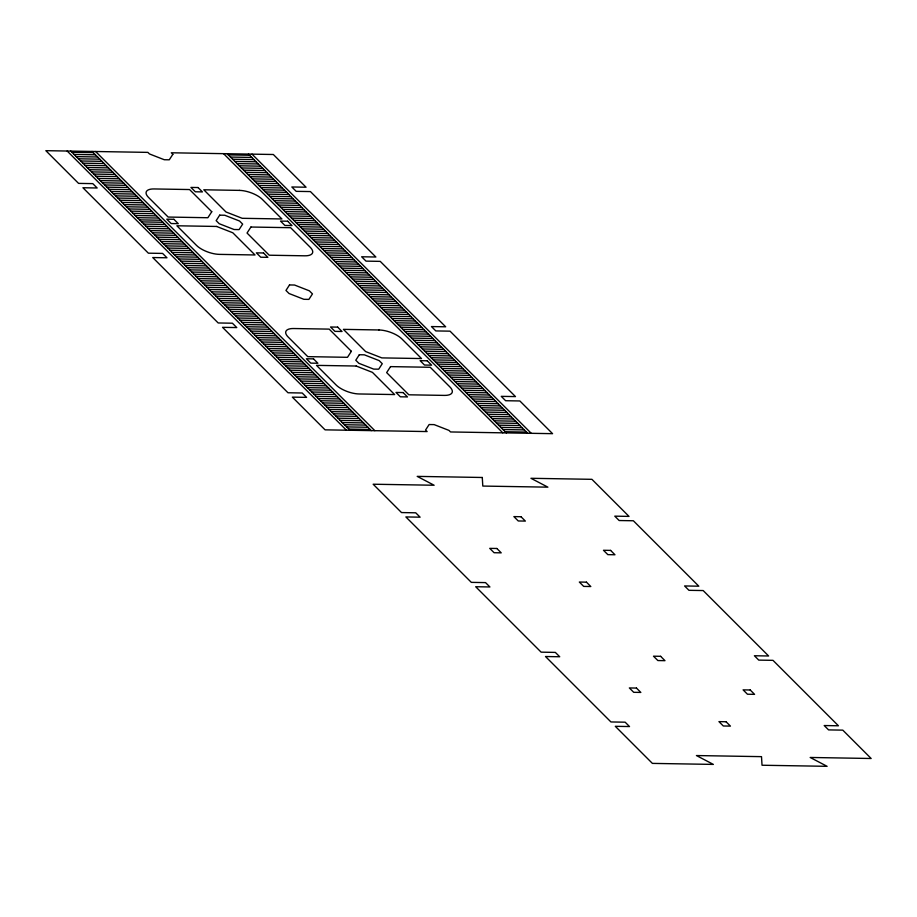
<?xml version="1.0" encoding="UTF-8"?>
<svg xmlns="http://www.w3.org/2000/svg" width="917" height="917" viewBox="0 0 917 917"><rect width="100%" height="100%" fill="white"/><g stroke="black" fill="none" stroke-linecap="round" stroke-linejoin="round"><path stroke-width="1.38" d="M71.904 152.256L93.225 152.612M228.299 154.893L249.63 155.248M74.082 154.434L95.414 154.801M230.476 157.071L251.808 157.426M76.26 156.624L97.592 156.979M232.666 159.249L253.986 159.615M78.449 158.801L99.77 159.157M234.844 161.438L256.175 161.793M80.627 160.979L101.959 161.346M237.022 163.616L258.353 163.971M82.805 163.169L104.137 163.524M239.211 165.794L260.531 166.16M84.994 165.347L106.315 165.702M241.389 167.971L262.709 168.338M87.172 167.524L108.493 167.88M243.567 170.161L264.898 170.516M89.35 169.702L110.682 170.069M245.756 172.339L267.076 172.694M91.54 171.892L112.86 172.247M247.934 174.517L269.254 174.883M93.717 174.07L115.038 174.425M250.112 176.706L271.443 177.061M95.895 176.247L117.227 176.603M252.29 178.884L273.621 179.239M98.073 178.425L119.405 178.792M254.479 181.062L275.799 181.417M100.262 180.615L121.583 180.97M256.657 183.24L277.989 183.606M102.44 182.792L123.772 183.148M258.835 185.429L280.166 185.784M104.618 184.97L125.95 185.337M261.024 187.607L282.344 187.962M106.808 187.16L128.128 187.515M263.202 189.785L284.534 190.151M108.985 189.338L130.317 189.693M265.38 191.974L286.712 192.329M111.163 191.515L132.495 191.871M267.569 194.152L288.889 194.507M113.353 193.693L134.673 194.06M269.747 196.33L291.079 196.685M115.531 195.883L136.862 196.238M271.925 198.508L293.257 198.874M117.708 198.061L139.04 198.416M274.114 200.697L295.434 201.052M119.898 200.238L141.218 200.594M276.292 202.875L297.624 203.23M122.076 202.416L143.396 202.783M278.47 205.053L299.802 205.408M124.254 204.606L145.585 204.961M280.659 207.231L301.98 207.597M126.443 206.784L147.763 207.139M282.837 209.42L304.157 209.775M128.621 208.961L149.941 209.328M285.015 211.598L306.347 211.953M130.799 211.151L152.13 211.506M287.193 213.776L308.525 214.142M132.976 213.329L154.308 213.684M289.382 215.965L310.703 216.32M135.166 215.506L156.486 215.862M291.56 218.143L312.892 218.498M137.344 217.684L158.675 218.051M293.738 220.321L315.07 220.676M139.522 219.874L160.853 220.229M295.927 222.499L317.248 222.865M141.55 221.891L162.882 222.258M297.945 224.527L319.276 224.883M143.728 224.08L165.06 224.436M300.134 226.705L321.454 227.072M145.918 226.258L167.238 226.614M302.312 228.895L323.644 229.25M148.095 228.436L169.427 228.791M304.49 231.073L325.822 231.428M150.273 230.614L171.605 230.981M306.679 233.25L327.999 233.606M152.463 232.803L173.783 233.159M308.857 235.428L330.189 235.795M154.641 234.981L175.972 235.337M311.035 237.618L332.367 237.973M156.818 237.159L178.15 237.526M313.224 239.795L334.545 240.151M159.008 239.337L180.328 239.704M315.402 241.973L336.722 242.329M161.186 241.526L182.506 241.882M317.58 244.151L338.912 244.518M163.364 243.704L184.695 244.06M319.769 246.341L341.09 246.696M165.553 245.882L186.873 246.249M321.947 248.518L343.267 248.874M167.731 248.071L189.051 248.427M324.125 250.696L345.457 251.063M169.909 250.249L191.24 250.605M326.303 252.886L347.635 253.241M172.087 252.427L193.418 252.783M328.492 255.064L349.813 255.419M174.276 254.605L195.596 254.972M330.67 257.241L352.002 257.597M176.454 256.794L197.785 257.15M332.848 259.419L354.18 259.786M178.632 258.972L199.963 259.328M335.037 261.609L356.358 261.964M180.821 261.15L202.141 261.517M337.215 263.787L358.547 264.142M182.999 263.328L204.331 263.695M339.393 265.964L360.725 266.331M185.177 265.517L206.508 265.873M341.582 268.142L362.903 268.509M187.366 267.695L208.686 268.051M343.76 270.332L365.092 270.687M189.544 269.873L210.876 270.24M345.938 272.509L367.27 272.865M191.722 272.062L213.053 272.418M348.128 274.687L369.448 275.054M193.911 274.24L215.231 274.596M350.305 276.877L371.637 277.232M196.089 276.418L217.421 276.774M352.483 279.055L373.815 279.41M198.267 278.596L219.599 278.963M354.673 281.232L375.993 281.588M200.456 280.785L221.776 281.141M356.851 283.41L378.171 283.777M202.634 282.963L223.954 283.319M359.028 285.6L380.36 285.955M204.812 285.141L226.144 285.508M361.218 287.778L382.538 288.133M206.99 287.319L228.322 287.686M363.396 289.955L384.716 290.322M209.179 289.508L230.499 289.864M365.574 292.133L386.905 292.5M211.518 291.847L232.838 292.202M367.912 294.472L389.244 294.838M213.695 294.025L235.027 294.38M370.09 296.661L391.421 297.016M215.873 296.202L237.205 296.569M372.279 298.839L393.599 299.194M218.063 298.392L239.383 298.747M374.457 301.017L395.789 301.384M220.24 300.57L241.572 300.925M376.635 303.206L397.967 303.561M222.418 302.748L243.75 303.103M378.824 305.384L400.144 305.739M224.608 304.925L245.928 305.292M381.002 307.562L402.334 307.917M226.786 307.115L248.117 307.47M383.18 309.74L404.512 310.106M228.963 309.293L250.295 309.648M385.369 311.929L406.69 312.284M231.153 311.471L252.473 311.826M387.547 314.107L408.879 314.462M233.331 313.648L254.662 314.015M389.725 316.285L411.057 316.64M235.509 315.838L256.84 316.193M391.914 318.463L413.235 318.829M237.698 318.016L259.018 318.371M394.092 320.652L415.412 321.007M239.876 320.193L261.196 320.56M396.27 322.83L417.602 323.185M242.054 322.383L263.385 322.738M398.459 325.008L419.78 325.375M244.231 324.561L265.563 324.916M400.637 327.197L421.958 327.552M246.421 326.739L267.741 327.094M402.815 329.375L424.147 329.73M248.599 328.916L269.93 329.283M404.993 331.553L426.325 331.908M250.777 331.106L272.108 331.461M407.182 333.731L428.503 334.097M252.966 333.284L274.286 333.639M409.36 335.92L430.692 336.275M255.144 335.462L276.476 335.828M411.538 338.098L432.87 338.453M257.322 337.639L278.653 338.006M413.727 340.276L435.048 340.631M259.511 339.829L280.831 340.184M415.905 342.454L437.237 342.82M261.689 342.007L283.021 342.362M418.083 344.643L439.415 344.998M263.867 344.184L285.198 344.551M420.273 346.821L441.593 347.176M266.056 346.374L287.376 346.729M422.45 348.999L443.782 349.366M268.234 348.552L289.566 348.907M424.628 351.188L445.96 351.543M270.412 350.73L291.744 351.085M426.818 353.366L448.138 353.721M272.601 352.907L293.921 353.274M428.996 355.544L450.316 355.899M274.779 355.097L296.099 355.452M431.173 357.722L452.505 358.088M276.957 357.275L298.289 357.63M433.363 359.911L454.683 360.266M279.146 359.453L300.467 359.819M435.541 362.089L456.861 362.444M281.164 361.481L302.495 361.837M437.558 364.118L458.89 364.473M283.342 363.659L304.673 364.015M439.747 366.296L461.068 366.651M285.531 365.837L306.851 366.204M441.925 368.474L463.257 368.829M287.709 368.026L309.04 368.382M444.103 370.651L465.435 371.018M289.887 370.204L311.218 370.56M446.292 372.841L467.613 373.196M292.076 372.382L313.396 372.749M448.47 375.019L469.802 375.374M294.254 374.56L315.586 374.927M450.648 377.196L471.98 377.563M296.432 376.749L317.763 377.105M452.838 379.374L474.158 379.741M298.621 378.927L319.941 379.283M455.015 381.564L476.347 381.919M300.799 381.105L322.131 381.472M457.193 383.742L478.525 384.097M302.977 383.295L324.309 383.65M459.383 385.919L480.703 386.286M305.166 385.472L326.486 385.828M461.56 388.109L482.892 388.464M307.344 387.65L328.676 388.006M463.738 390.287L485.07 390.642M309.522 389.828L330.854 390.195M465.928 392.465L487.248 392.82M311.711 392.017L333.031 392.373M468.106 394.642L489.426 395.009M313.889 394.195L335.209 394.551M470.283 396.832L491.615 397.187M316.067 396.373L337.399 396.74M472.473 399.01L493.793 399.365M318.256 398.551L339.577 398.918M474.651 401.188L495.971 401.554M320.434 400.74L341.754 401.096M476.829 403.365L498.16 403.732M322.612 402.918L343.944 403.274M479.006 405.555L500.338 405.91M324.79 405.096L346.122 405.463M481.196 407.733L502.516 408.088M326.979 407.286L348.3 407.641M483.374 409.91L504.705 410.277M329.157 409.463L350.489 409.819M485.552 412.1L506.883 412.455M331.335 411.641L352.667 411.997M487.741 414.278L509.061 414.633M333.524 413.819L354.845 414.186M489.919 416.456L511.25 416.811M335.702 416.009L357.034 416.364M492.097 418.633L513.428 419M337.88 418.186L359.212 418.542M494.286 420.823L515.606 421.178M340.069 420.364L361.39 420.731M496.464 423.001L517.796 423.356M342.247 422.554L363.579 422.909M498.642 425.179L519.973 425.545M344.425 424.731L365.757 425.087M500.831 427.356L522.151 427.723M346.615 426.909L367.935 427.265M503.009 429.546L524.341 429.901M348.792 429.087L370.113 429.454M505.187 431.724L526.518 432.079M252.015 154.136L531.241 433.317M248.461 154.079L527.688 433.248M227.129 153.724L506.356 432.893M223.576 153.666L502.803 432.835M95.609 151.511L374.847 430.681M92.055 151.443L371.282 430.623M70.735 151.087L349.962 430.256M67.182 151.03L346.408 430.199M172.843 154.32L169.29 159.81L164.269 159.73L149.437 153.93L147.889 152.382L45.85 150.675L78.575 183.389L92.789 183.629L97.156 187.985L82.931 187.744L148.382 253.184L162.596 253.413L166.963 257.78L152.738 257.539L218.189 322.967L232.402 323.208L236.769 327.575L222.544 327.335L287.995 392.763L302.209 393.003L306.576 397.37L292.351 397.13L325.077 429.844L427.116 431.563L425.58 430.016L429.122 424.537L434.154 424.617L448.986 430.405L450.522 431.953L552.573 433.672L519.847 400.958L505.622 400.718L501.267 396.35L515.48 396.591L450.041 331.163L435.816 330.922L431.46 326.567L445.673 326.796L380.234 261.368L366.009 261.127L361.653 256.771L375.867 257.012L310.427 191.573L296.202 191.344L291.847 186.976L306.06 187.217L273.335 154.503L171.296 152.784L172.843 154.32M211.758 211.724L207.872 217.73L168.166 217.054L148.531 197.43A17.492 6.969 19.1 0 1 154.022 188.948L189.567 189.544L211.758 211.724M219.702 215.151L216.16 220.642L219.243 223.725L234.076 229.514L239.096 229.605L242.65 224.115L239.566 221.031L224.734 215.243L219.702 215.151M250.926 227.026L247.04 233.033L269.231 255.213L304.776 255.809A17.492 6.969 19.1 0 0 310.267 247.326L290.632 227.703L250.926 227.026M289.508 284.946L285.966 290.437L289.05 293.52L303.882 299.309L308.903 299.389L312.456 293.91L309.373 290.827L294.54 285.027L289.508 284.946M351.371 351.314L347.486 357.309L307.78 356.644L288.144 337.009A17.492 6.969 19.1 0 1 293.635 328.527L329.18 329.123L351.371 351.314M359.315 354.741L355.773 360.221L358.856 363.304L373.689 369.104L378.71 369.184L382.263 363.705L379.18 360.622L364.347 354.822L359.315 354.741M390.539 366.617L386.653 372.611L408.844 394.803L444.39 395.399A17.492 6.969 19.1 0 0 449.88 386.917L430.256 367.281L390.539 366.617M198.049 187.538L190.942 187.423L195.31 191.779L202.416 191.905L198.049 187.538M239.337 190.381L203.792 189.785L225.972 211.965L242.203 218.303L281.909 218.968L262.273 199.344A17.492 6.969 19.1 0 0 239.337 190.381M173.898 219.301L166.791 219.174L171.158 223.542L178.265 223.656L173.898 219.301M287.651 221.215L280.533 221.1L284.9 225.456L292.007 225.571L287.651 221.215M216.607 226.453L176.889 225.777L196.525 245.412A17.492 6.969 19.1 0 0 219.472 254.376L255.018 254.972L232.826 232.792L216.607 226.453M263.5 252.977L256.382 252.851L260.749 257.219L267.856 257.333L263.5 252.977M337.662 327.128L330.556 327.002L334.923 331.369L342.03 331.484L337.662 327.128M378.95 329.971L343.405 329.363L365.596 351.555L381.816 357.894L421.522 358.558L401.887 338.935A17.492 6.969 19.1 0 0 378.95 329.971M313.522 358.879L306.404 358.765L310.771 363.132L317.878 363.247L313.522 358.879M427.265 360.805L420.146 360.679L424.514 365.046L431.62 365.161L427.265 360.805M356.22 366.032L316.503 365.367L336.138 385.002A17.492 6.969 19.1 0 0 359.086 393.966L394.631 394.562L372.44 372.371L356.22 366.032M403.113 392.556L396.006 392.442L400.362 396.797L407.469 396.923L403.113 392.556M482.285 477.482L417.201 476.382L434.131 485.242L373.162 484.222L401.52 512.569L415.733 512.809L420.101 517.177L405.876 516.936L471.327 582.364L485.54 582.604L489.907 586.96L475.694 586.731L541.133 652.159L555.347 652.4L559.714 656.755L545.5 656.515L610.94 721.954L625.153 722.183L629.521 726.551L615.307 726.31L652.388 763.391L713.369 764.411L696.427 755.551L761.511 756.651L762.027 765.236L827.111 766.325L810.169 757.465L871.15 758.497L842.792 730.138L828.578 729.898L824.211 725.542L838.425 725.783L772.985 660.343L758.76 660.114L754.404 655.747L768.618 655.987L703.179 590.559L688.954 590.319L684.598 585.952L698.811 586.192L633.372 520.764L619.147 520.524L614.791 516.156L629.005 516.397L591.923 479.327L530.943 478.296L547.885 487.156L482.8 486.067L482.285 477.482M520.994 516.73L513.887 516.603L518.254 520.971L525.361 521.085L520.994 516.73M496.854 548.481L489.735 548.366L494.103 552.722L501.209 552.848L496.854 548.481M610.596 550.395L603.478 550.28L607.845 554.647L614.952 554.762L610.596 550.395M586.444 582.157L579.338 582.043L583.693 586.399L590.8 586.525L586.444 582.157M660.618 656.308L653.5 656.194L657.867 660.549L664.974 660.676L660.618 656.308M636.467 688.071L629.349 687.945L633.716 692.312L640.823 692.427L636.467 688.071M750.209 689.985L743.102 689.871L747.458 694.226L754.565 694.352L750.209 689.985M726.058 721.748L718.951 721.622L723.307 725.989L730.425 726.104L726.058 721.748"/></g></svg>
